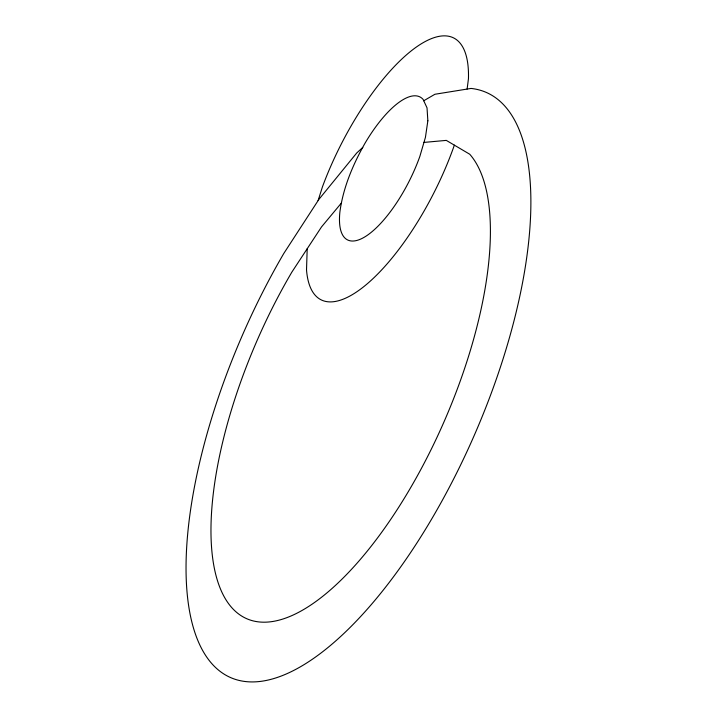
<?xml version="1.0" encoding="UTF-8"?>
<svg xmlns="http://www.w3.org/2000/svg" width="717" height="717" viewBox="0 0 717 717"><rect width="100%" height="100%" fill="white"/><g stroke="black" fill="none" stroke-linecap="round" stroke-linejoin="round"><path stroke-width="1.08" d="M307.199 248.736L306.517 269.897A146.77 52.359 -63.1 0 0 366.548 284.389A146.77 52.359 -63.1 0 0 454.202 145.605L454.336 145.139M467.117 89.069L468.452 78.691A146.77 52.359 -63.1 0 0 414.283 48.541A146.77 52.359 -63.1 0 0 322.417 186.922L318.115 200.563M341.543 202.866L321.53 226.904L291.882 272.075A259.572 101.922 -66.4 0 0 226.321 600.353A259.572 101.922 -66.4 0 0 419.149 472.593A259.572 101.922 -66.4 0 0 469.734 154.236L446.297 140.389L423.953 142.414M362.784 147.424L356.752 152.963L318.886 199.389L283.807 253.442A319.289 126.273 -66.4 0 0 214.733 666.702A319.289 126.273 -66.4 0 0 472.369 439.664A319.289 126.273 -66.4 0 0 471.06 88.433L434.923 94.259L423.738 100.765M427.852 120.797L425.432 137.368L419.866 156.369A80.134 28.501 -63.1 0 1 367.516 235.149A80.134 28.501 -63.1 0 1 339.885 212.035C343.129 187.612 352.916 164.623 364.962 143.31A80.134 28.501 -63.1 0 1 423.111 99.403L427.027 107.864L427.852 120.797"/></g></svg>
